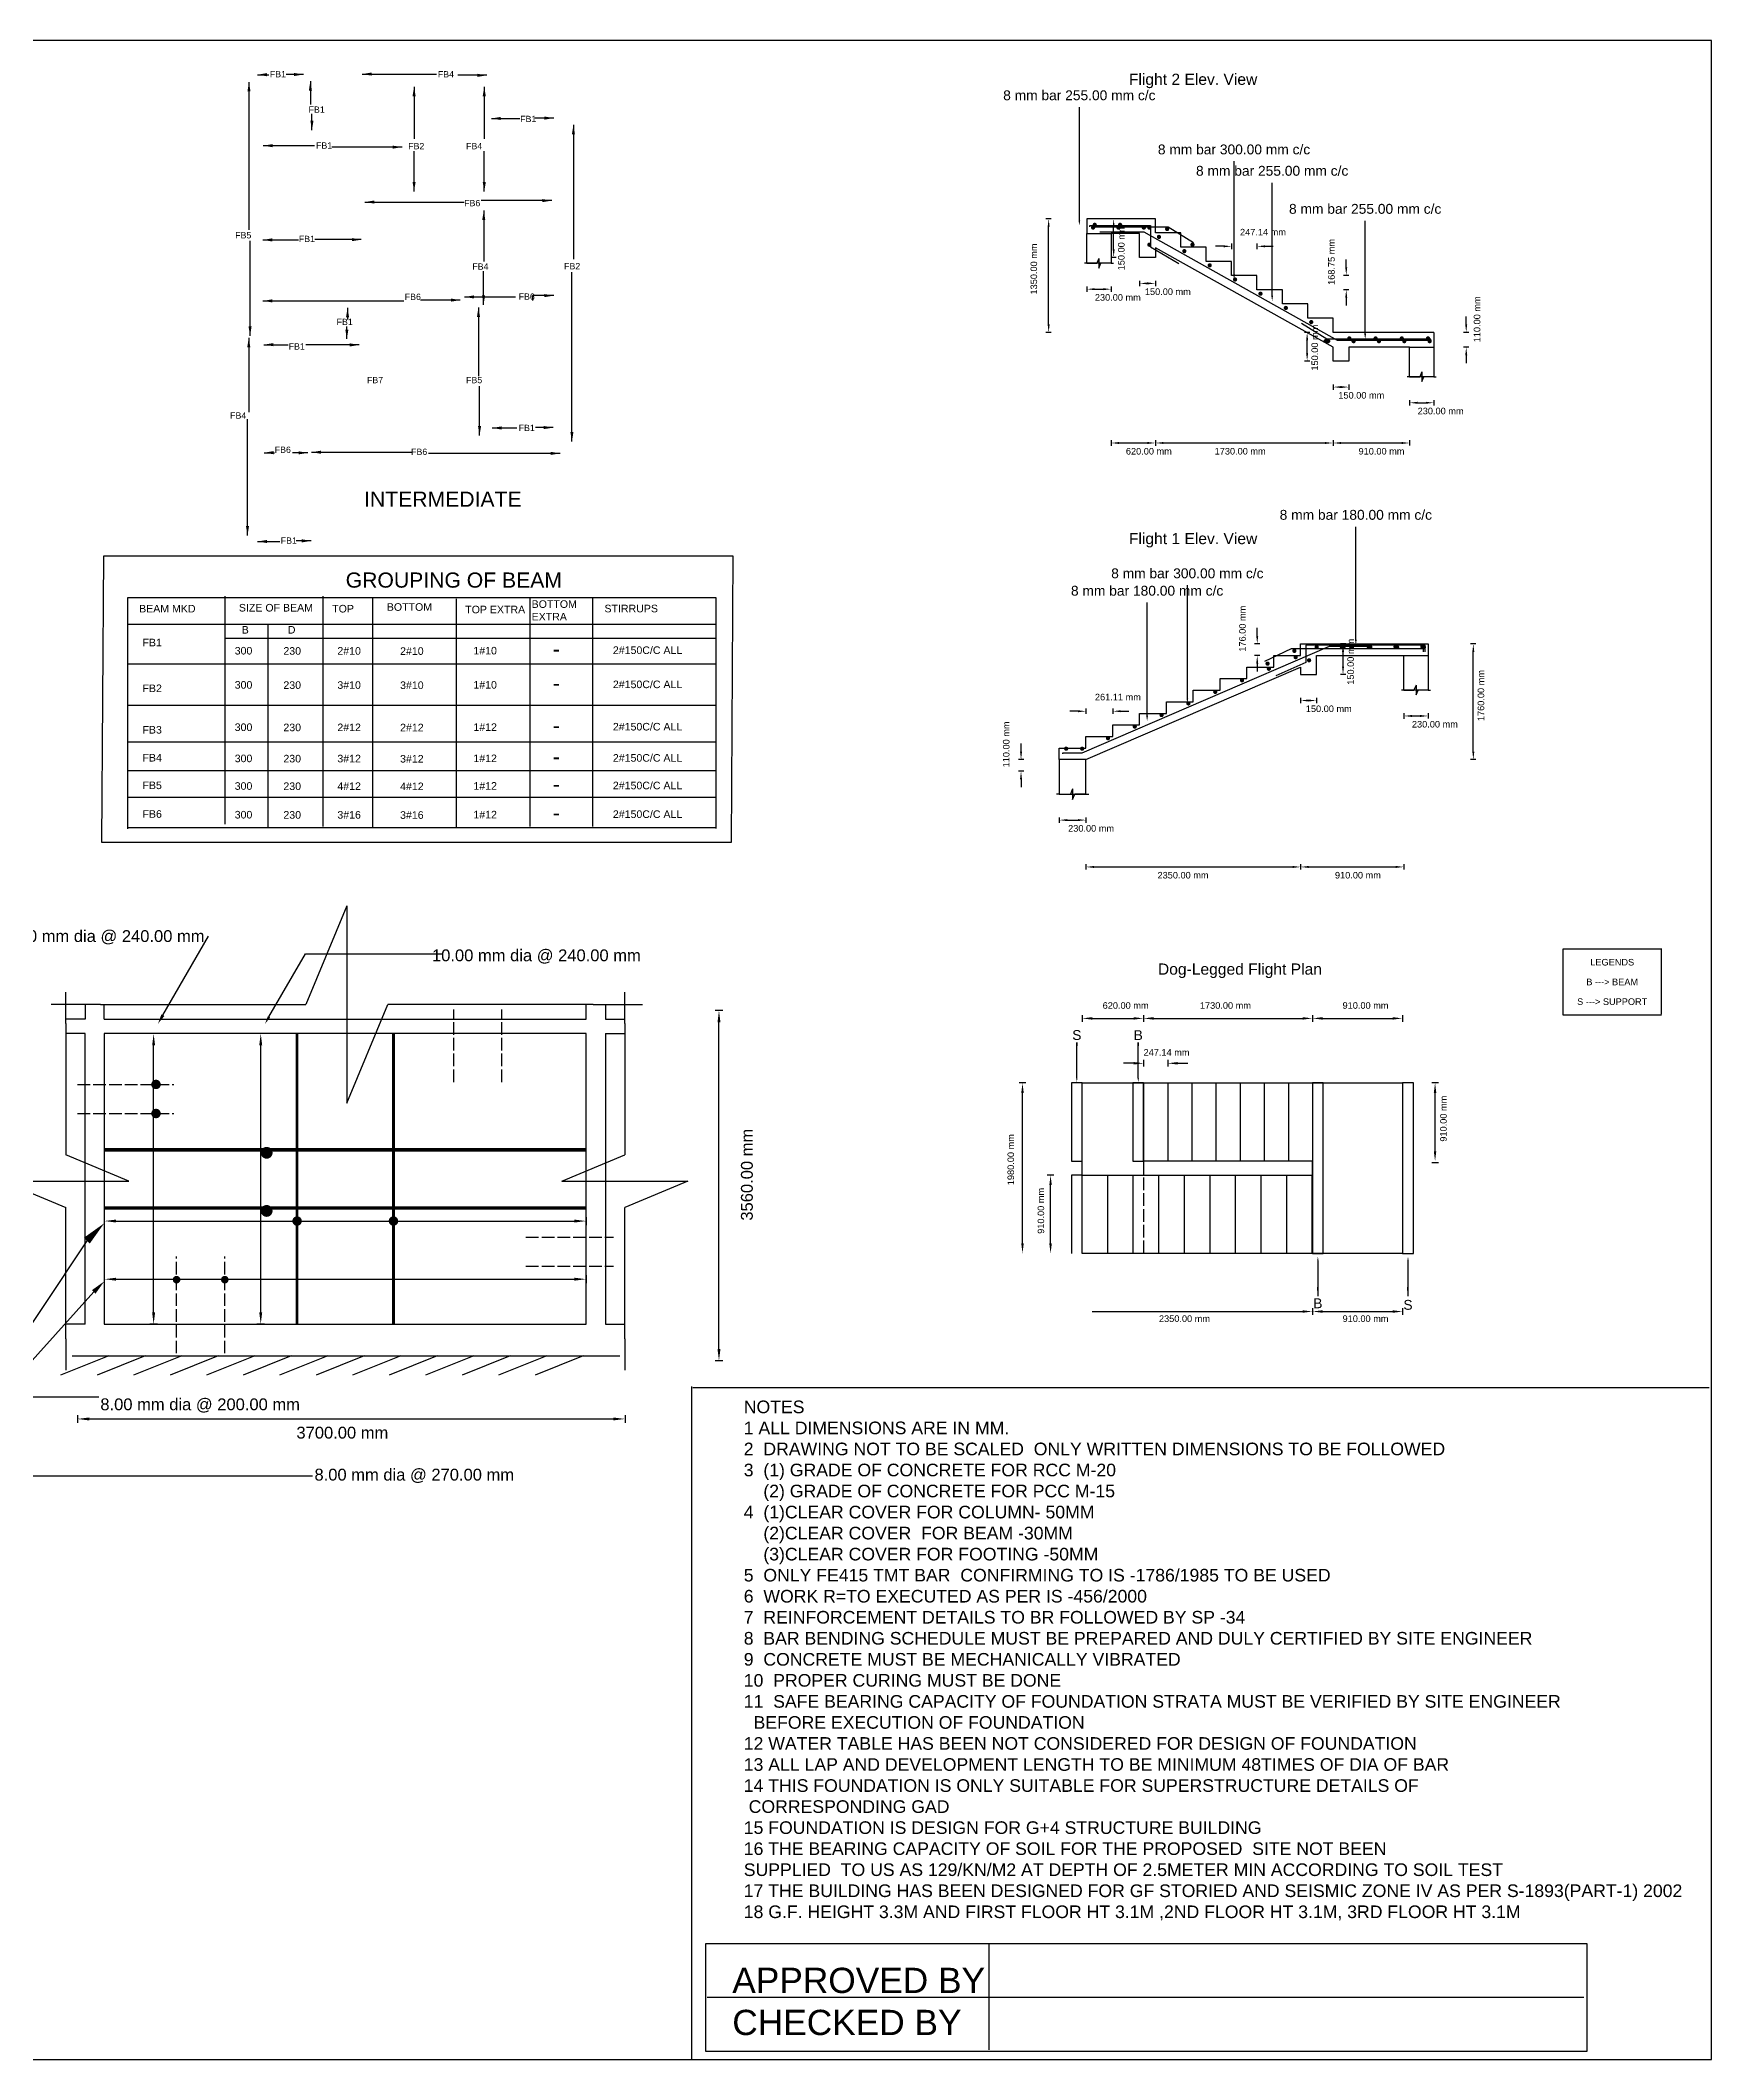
# Model space of a CAD drawing. Header units: inches. Extents: x 5504 to 12302, y -18457 to -16537.
# Drawn here: x 10713 to 12302, y -18457 to -16537 of the extents above; entities that cross this region are included whole.
import ezdxf

# ---------------------------------------------------------------- set-up
doc = ezdxf.new("R2010")
doc.units = ezdxf.units.IN
doc.header["$MEASUREMENT"] = 0
doc.linetypes.add('ACAD_ISO02W100', pattern=[15, 12, -3])
for name, color, linetype in [('concrete', 7, 'Continuous'), ('dimension', 7, 'Continuous'), ('Mainbar', 7, 'Continuous')]:
    doc.layers.add(name, color=color, linetype=linetype)
doc.styles.get("Standard").update_dxf_attribs({"font": 'arial.ttf', "height": 12})
doc.dimstyles.new('meter', dxfattribs={"dimscale": 50, "dimtxt": 0.18, "dimasz": 0.18, "dimexe": 0.18, "dimexo": 0.0625, "dimgap": 0.09, "dimtad": 0, "dimtih": 1, "dimtoh": 1, "dimlfac": 0.0254, "dimzin": 0, "dimdsep": 46, "dimtxsty": 'Standard', "dimcen": 0.09, "dimadec": 0, "dimazin": 0, "dimtfac": 1, "dimtofl": 0, "dimtmove": 0, "dimatfit": 3, "dimfxl": 1, "dimtolj": 1, "dimtzin": 0, "dimarcsym": 0})

msp = doc.modelspace()

# ---------------------------------------------------------------- linework, layer by layer
for p, q in [((10888.074, -17065.299), (10888.074, -17282.26)), ((10981.368, -17065.473), (10981.368, -17284.458)), ((11028.4, -17066.701), (11028.4, -17285.191)), ((11108.056, -17068.069), (11108.056, -17285.191)), ((11178.039, -17066.701), (11178.039, -17284.458)), ((11237.52, -17067.009), (11237.52, -17284.458)), ((10796.503, -17092.108), (11354.791, -17092.108)), ((10888.422, -17105.297), (11354.791, -17105.297)), ((10928.824, -17092.065), (10928.824, -17285.924)), ((10795.822, -17129.66), (11354.791, -17129.66)), ((10795.822, -17169.115), (11354.791, -17169.115)), ((10795.822, -17203.929), (11354.791, -17203.929)), ((10795.822, -17231.141), (11354.791, -17231.141)), ((10795.822, -17256.484), (11354.791, -17256.484)), ((10795.822, -17285.447), (11354.791, -17285.447)), ((11331.789, -17817.007), (11331.789, -18456.171)), ((11333.175, -17817.732), (12299.171, -17817.732)), ((11614.583, -18346.355), (11614.583, -18447.622)), ((11346.562, -18397.587), (12180.256, -18397.587))]:
    msp.add_line(p, q)
for points in [[(9421.599, -18456.917), (12301.599, -18456.917), (12301.599, -16536.917), (9421.599, -16536.917)], [(10772.977, -17026.879), (11371.174, -17026.879), (11369.478, -17299.471), (10771.28, -17299.471)], [(11345.302, -18346.355), (12183.111, -18346.355), (12183.111, -18449.194), (11345.302, -18449.194)]]:
    msp.add_lwpolyline(points, close=True)
msp.add_lwpolyline([(10795.822, -17286.539), (10795.822, -17066.701), (11354.791, -17066.701), (11354.791, -17286.274)])
at = {"layer": 'concrete'}
for p, q in [((11707.558, -16748.796), (11705.246, -16748.796)), ((11707.558, -16748.796), (11717.194, -16748.796)), ((11719.121, -16744.171), (11717.194, -16748.796)), ((11719.121, -16744.171), (11719.121, -16753.421)), ((11719.121, -16753.421), (11721.048, -16748.796)), ((11730.683, -16748.796), (11721.048, -16748.796)), ((12014.433, -16856.796), (12012.121, -16856.796)), ((12014.433, -16856.796), (12024.069, -16856.796)), ((12025.996, -16852.171), (12024.069, -16856.796)), ((12025.996, -16852.171), (12025.996, -16861.421)), ((12025.996, -16861.421), (12027.923, -16856.796)), ((12037.558, -16856.796), (12027.923, -16856.796)), ((12008.996, -17154.608), (12006.683, -17154.608)), ((12008.996, -17154.608), (12018.631, -17154.608)), ((12020.558, -17149.983), (12018.631, -17154.608)), ((12020.558, -17149.983), (12020.558, -17159.233)), ((12020.558, -17159.233), (12022.486, -17154.608)), ((12032.121, -17154.608), (12022.486, -17154.608)), ((11681.308, -17253.608), (11678.758, -17253.608)), ((11681.308, -17253.608), (11691.933, -17253.608)), ((11694.058, -17248.508), (11691.933, -17253.608)), ((11694.058, -17248.508), (11694.058, -17258.708)), ((11694.058, -17258.708), (11696.183, -17253.608)), ((11706.808, -17253.608), (11696.183, -17253.608)), ((11004.128, -17359.937), (10965.079, -17453.654)), ((11004.128, -17359.937), (11004.128, -17547.371)), ((11268.326, -17471.803), (11268.326, -17441.833)), ((10769.835, -17453.654), (10722.977, -17453.654)), ((10755.174, -17467.474), (10736.847, -17467.474)), ((10736.847, -17471.803), (10736.847, -17596.678)), ((10755.174, -17453.654), (10755.174, -17467.474)), ((10769.835, -17453.654), (10965.079, -17453.654)), ((10773.501, -17467.474), (10773.501, -17453.654)), ((10773.501, -17467.474), (11231.673, -17467.474)), ((11004.128, -17547.371), (11043.176, -17453.654)), ((11238.42, -17453.654), (11043.176, -17453.654)), ((11231.673, -17467.474), (11231.673, -17453.654)), ((11249.999, -17453.654), (11249.999, -17467.474)), ((11249.999, -17467.474), (11268.326, -17467.474)), ((11268.326, -17471.803), (11268.326, -17596.678)), ((10755.174, -17481.293), (10736.847, -17481.293)), ((10755.174, -17757.683), (10755.174, -17481.293)), ((11249.999, -17481.293), (11249.999, -17757.683)), ((11249.999, -17481.293), (11268.326, -17481.293)), ((10796.787, -17621.653), (10736.847, -17596.678)), ((11208.386, -17621.653), (11268.326, -17596.678)), ((10676.907, -17621.653), (10796.787, -17621.653)), ((10676.907, -17621.653), (10736.847, -17646.628)), ((11208.386, -17621.653), (11328.266, -17621.653)), ((11328.266, -17621.653), (11268.326, -17646.628)), ((10736.847, -17771.503), (10736.847, -17646.628)), ((11268.326, -17771.503), (11268.326, -17646.628)), ((10755.174, -17757.683), (10736.847, -17757.683)), ((11249.999, -17757.683), (11268.326, -17757.683)), ((10736.847, -17771.503), (10736.847, -17801.473)), ((10777.666, -17787.761), (10731.849, -17806.187)), ((10742.956, -17787.761), (11263.606, -17787.761)), ((10812.376, -17787.761), (10766.559, -17806.187)), ((10847.086, -17787.761), (10801.269, -17806.187)), ((10881.796, -17787.761), (10835.979, -17806.187)), ((10916.506, -17787.761), (10870.689, -17806.187)), ((10951.216, -17787.761), (10905.399, -17806.187)), ((10985.926, -17787.761), (10940.109, -17806.187)), ((11020.636, -17787.761), (10974.819, -17806.187)), ((11055.346, -17787.761), (11009.529, -17806.187)), ((11090.056, -17787.761), (11044.239, -17806.187)), ((11124.766, -17787.761), (11078.949, -17806.187)), ((11159.476, -17787.761), (11113.659, -17806.187)), ((11194.186, -17787.761), (11148.369, -17806.187)), ((11228.896, -17787.761), (11183.079, -17806.187))]:
    msp.add_line(p, q, dxfattribs=at)
at = {"layer": 'dimension'}
for p, q in [((11700.496, -16662.921), (11700.496, -16600.421)), ((11700.496, -16707.921), (11700.496, -16662.921)), ((11847.558, -16714.421), (11847.558, -16651.921)), ((11883.808, -16734.733), (11883.808, -16672.233)), ((11673.84, -16706.546), (11668.762, -16706.546)), ((11671.301, -16806.928), (11671.301, -16714.163)), ((11735.652, -16706.546), (11730.574, -16706.546)), ((11733.113, -16735.678), (11733.113, -16714.163)), ((11847.558, -16759.421), (11847.558, -16714.421)), ((11972.246, -16770.921), (11972.246, -16708.421)), ((11837.629, -16732.741), (11830.012, -16732.741)), ((11845.246, -16730.202), (11845.246, -16735.28)), ((11869.371, -16730.202), (11869.371, -16735.28)), ((11876.988, -16732.741), (11884.605, -16732.741)), ((11883.808, -16779.733), (11883.808, -16734.733)), ((11735.652, -16743.327), (11730.574, -16743.327)), ((11956.777, -16760.421), (11951.699, -16760.421)), ((11954.238, -16752.803), (11954.238, -16745.186)), ((11707.558, -16770.952), (11707.527, -16776.053)), ((11715.176, -16773.491), (11723.066, -16773.491)), ((11730.683, -16770.952), (11730.683, -16776.03)), ((11757.808, -16765.452), (11757.777, -16770.553)), ((11765.426, -16767.991), (11765.254, -16767.991)), ((11772.871, -16765.452), (11772.871, -16770.53)), ((11956.777, -16773.952), (11951.699, -16773.952)), ((11972.246, -16815.921), (11972.246, -16770.921)), ((11954.238, -16781.538), (11954.238, -16789.155)), ((12068.301, -16806.928), (12068.301, -16799.311)), ((11673.84, -16814.577), (11668.762, -16814.577)), ((11919.59, -16814.546), (11914.512, -16814.546)), ((12070.84, -16814.546), (12065.762, -16814.546)), ((11917.051, -16834.241), (11917.051, -16822.163)), ((12070.84, -16828.702), (12065.762, -16828.702)), ((12068.301, -16836.288), (12068.301, -16843.905)), ((11919.59, -16841.889), (11914.512, -16841.889)), ((11941.746, -16864.014), (11941.715, -16869.116)), ((11949.363, -16866.553), (11949.191, -16866.553)), ((11956.808, -16864.014), (11956.808, -16869.093)), ((12014.433, -16878.952), (12014.402, -16884.053)), ((12022.051, -16881.491), (12029.941, -16881.491)), ((12037.558, -16878.952), (12037.558, -16884.03)), ((11730.683, -16917.202), (11730.652, -16922.303)), ((11738.301, -16919.741), (11765.254, -16919.741)), ((11772.871, -16917.202), (11772.84, -16922.303)), ((11772.871, -16917.202), (11772.871, -16922.28)), ((11780.488, -16919.741), (11934.129, -16919.741)), ((11941.746, -16917.202), (11941.715, -16922.303)), ((11941.746, -16917.202), (11941.746, -16922.28)), ((11949.363, -16919.741), (12006.816, -16919.741)), ((12014.433, -16917.202), (12014.433, -16922.28)), ((11963.371, -17061.858), (11963.371, -16999.358)), ((11803.183, -17117.483), (11803.183, -17054.983)), ((11963.371, -17106.858), (11963.371, -17061.858)), ((11764.933, -17134.046), (11764.933, -17071.546)), ((11869.613, -17103.178), (11869.613, -17095.561)), ((11803.183, -17162.483), (11803.183, -17117.483)), ((11872.152, -17110.796), (11867.074, -17110.796)), ((11872.152, -17121.827), (11867.074, -17121.827)), ((11953.715, -17110.796), (11948.637, -17110.796)), ((11951.176, -17132.303), (11951.176, -17118.413)), ((12077.59, -17110.796), (12072.512, -17110.796)), ((12075.051, -17213.178), (12075.051, -17118.413)), ((11764.933, -17179.046), (11764.933, -17134.046)), ((11869.613, -17129.413), (11869.613, -17137.03)), ((11953.715, -17139.952), (11948.637, -17139.952)), ((11910.808, -17162.077), (11910.777, -17167.178)), ((11918.426, -17164.616), (11918.254, -17164.616)), ((11925.871, -17162.077), (11925.871, -17167.155)), ((11699.191, -17174.803), (11691.574, -17174.803)), ((11706.808, -17172.264), (11706.808, -17177.343)), ((11732.308, -17172.264), (11732.308, -17177.343)), ((11739.926, -17174.803), (11747.543, -17174.803)), ((12008.996, -17176.764), (12008.965, -17181.866)), ((12016.613, -17179.303), (12024.504, -17179.303)), ((12032.121, -17176.764), (12032.121, -17181.843)), ((11647.59, -17220.796), (11642.512, -17220.796)), ((11645.051, -17213.178), (11645.051, -17205.561)), ((12077.59, -17220.827), (12072.512, -17220.827)), ((11647.59, -17231.827), (11642.512, -17231.827)), ((11645.051, -17239.413), (11645.051, -17247.03)), ((11681.308, -17275.764), (11681.34, -17280.866)), ((11688.926, -17278.303), (11699.191, -17278.303)), ((11706.808, -17275.764), (11706.808, -17280.843)), ((11706.808, -17320.327), (11706.777, -17325.428)), ((11714.426, -17322.866), (11903.191, -17322.866)), ((11910.808, -17320.327), (11910.777, -17325.428)), ((11910.808, -17320.327), (11910.808, -17325.405)), ((11918.426, -17322.866), (12001.379, -17322.866)), ((12008.996, -17320.327), (12008.996, -17325.405)), ((10829.215, -17463.755), (10872.473, -17388.83)), ((10930.07, -17465.42), (10964.676, -17405.48)), ((10964.676, -17405.48), (11094.839, -17405.48)), ((11361.633, -17459.393), (11354.133, -17459.393)), ((11357.883, -17781.143), (11357.883, -17470.643)), ((11703.183, -17463.692), (11703.152, -17470.077)), ((11712.705, -17466.866), (11752.037, -17466.866)), ((11761.558, -17463.692), (11761.527, -17470.077)), ((11761.558, -17463.692), (11761.558, -17470.04)), ((11771.08, -17466.866), (11912.662, -17466.866)), ((11922.183, -17463.692), (11922.152, -17470.077)), ((11922.183, -17463.692), (11922.183, -17470.04)), ((11931.705, -17466.866), (11998.349, -17466.866)), ((12007.871, -17463.692), (12007.871, -17470.04)), ((10824.136, -17481.293), (10816.636, -17481.293)), ((10925.952, -17481.293), (10918.452, -17481.293)), ((11698.105, -17523.689), (11698.105, -17489.939)), ((11698.105, -17489.939), (11698.105, -17493.064)), ((11756.48, -17523.689), (11756.48, -17489.939)), ((11756.48, -17489.939), (11756.48, -17493.064)), ((10820.386, -17746.433), (10820.386, -17492.543)), ((10922.202, -17746.433), (10922.202, -17492.543)), ((11752.037, -17509.554), (11742.515, -17509.554)), ((11761.558, -17506.38), (11761.558, -17512.727)), ((11784.496, -17506.38), (11784.496, -17512.727)), ((11794.017, -17509.554), (11803.539, -17509.554)), ((11649.613, -17528.184), (11643.265, -17528.184)), ((12041.863, -17528.184), (12035.515, -17528.184)), ((11646.439, -17680.788), (11646.439, -17537.706)), ((12038.689, -17593.163), (12038.689, -17537.706)), ((12041.863, -17604.23), (12035.515, -17604.23)), ((11676.301, -17615.809), (11669.953, -17615.809)), ((11673.127, -17680.788), (11673.127, -17625.331)), ((10773.501, -17655.818), (10773.423, -17663.393)), ((10784.751, -17659.568), (11220.423, -17659.568)), ((11231.673, -17655.818), (11231.673, -17663.318)), ((10756.851, -17678.255), (10607.001, -17903.504)), ((11927.262, -17697.184), (11927.262, -17730.934)), ((12012.949, -17697.184), (12012.949, -17730.934)), ((10773.501, -17711.096), (10773.423, -17718.631)), ((10784.751, -17714.846), (11220.423, -17714.846)), ((11231.673, -17711.096), (11231.673, -17718.596)), ((10763.511, -17726.873), (10673.601, -17826.604)), ((11927.262, -17725.664), (11927.262, -17722.539)), ((12012.949, -17725.664), (12012.949, -17722.539)), ((10824.136, -17757.743), (10816.636, -17757.743)), ((10925.952, -17757.743), (10918.452, -17757.743)), ((11712.705, -17745.596), (11912.662, -17745.596)), ((11922.183, -17742.422), (11922.152, -17748.745)), ((11922.183, -17742.422), (11922.183, -17748.77)), ((11931.705, -17745.596), (11998.349, -17745.596)), ((12007.871, -17742.422), (12007.871, -17748.77)), ((11361.633, -17792.393), (11354.133, -17792.393)), ((10673.601, -17826.604), (10768.41, -17826.604)), ((10747.885, -17843.993), (10747.885, -17851.493)), ((10759.135, -17847.743), (11257.285, -17847.743)), ((11268.535, -17843.993), (11268.535, -17851.493)), ((10607.001, -17901.832), (10971.456, -17901.832))]:
    msp.add_line(p, q, dxfattribs=at)
for points in [[(11671.301, -16706.546, 0, 1.904, 0), (11671.301, -16714.163, 0, 0, 0)], [(11700.496, -16712.921, 0, 1.667, 0), (11700.496, -16707.921, 0, 0, 0)], [(11733.113, -16706.546, 0, 1.904, 0), (11733.113, -16714.163, 0, 0, 0)], [(11733.113, -16743.296, 0, 1.904, 0), (11733.113, -16735.678, 0, 0, 0)], [(11845.246, -16732.741, 0, 1.904, 0), (11837.629, -16732.741, 0, 0, 0)], [(11869.371, -16732.741, 0, 1.904, 0), (11876.988, -16732.741, 0, 0, 0)], [(11847.558, -16764.421, 0, 1.667, 0), (11847.558, -16759.421, 0, 0, 0)], [(11954.238, -16760.421, 0, 1.904, 0), (11954.238, -16752.803, 0, 0, 0)], [(11707.558, -16773.491, 0, 1.904, 0), (11715.176, -16773.491, 0, 0, 0)], [(11730.683, -16773.491, 0, 1.904, 0), (11723.066, -16773.491, 0, 0, 0)], [(11757.808, -16767.991, 0, 1.904, 0), (11765.426, -16767.991, 0, 0, 0)], [(11772.871, -16767.991, 0, 1.904, 0), (11765.254, -16767.991, 0, 0, 0)], [(11883.808, -16784.733, 0, 1.667, 0), (11883.808, -16779.733, 0, 0, 0)], [(11954.238, -16773.921, 0, 1.904, 0), (11954.238, -16781.538, 0, 0, 0)], [(11671.301, -16814.546, 0, 1.904, 0), (11671.301, -16806.928, 0, 0, 0)], [(11917.051, -16814.546, 0, 1.904, 0), (11917.051, -16822.163, 0, 0, 0)], [(11972.246, -16820.921, 0, 1.667, 0), (11972.246, -16815.921, 0, 0, 0)], [(12068.301, -16814.546, 0, 1.904, 0), (12068.301, -16806.928, 0, 0, 0)], [(11917.051, -16841.858, 0, 1.904, 0), (11917.051, -16834.241, 0, 0, 0)], [(12068.301, -16828.671, 0, 1.904, 0), (12068.301, -16836.288, 0, 0, 0)], [(11941.746, -16866.553, 0, 1.904, 0), (11949.363, -16866.553, 0, 0, 0)], [(11956.808, -16866.553, 0, 1.904, 0), (11949.191, -16866.553, 0, 0, 0)], [(12014.433, -16881.491, 0, 1.904, 0), (12022.051, -16881.491, 0, 0, 0)], [(12037.558, -16881.491, 0, 1.904, 0), (12029.941, -16881.491, 0, 0, 0)], [(11730.683, -16919.741, 0, 1.904, 0), (11738.301, -16919.741, 0, 0, 0)], [(11772.871, -16919.741, 0, 1.904, 0), (11765.254, -16919.741, 0, 0, 0)], [(11772.871, -16919.741, 0, 1.904, 0), (11780.488, -16919.741, 0, 0, 0)], [(11941.746, -16919.741, 0, 1.904, 0), (11934.129, -16919.741, 0, 0, 0)], [(11941.746, -16919.741, 0, 1.904, 0), (11949.363, -16919.741, 0, 0, 0)], [(12014.433, -16919.741, 0, 1.904, 0), (12006.816, -16919.741, 0, 0, 0)], [(11869.613, -17110.796, 0, 1.904, 0), (11869.613, -17103.178, 0, 0, 0)], [(11963.371, -17111.858, 0, 1.667, 0), (11963.371, -17106.858, 0, 0, 0)], [(11869.613, -17121.796, 0, 1.904, 0), (11869.613, -17129.413, 0, 0, 0)], [(11951.176, -17110.796, 0, 1.904, 0), (11951.176, -17118.413, 0, 0, 0)], [(12075.051, -17110.796, 0, 1.904, 0), (12075.051, -17118.413, 0, 0, 0)], [(11951.176, -17139.921, 0, 1.904, 0), (11951.176, -17132.303, 0, 0, 0)], [(11803.183, -17167.483, 0, 1.667, 0), (11803.183, -17162.483, 0, 0, 0)], [(11910.808, -17164.616, 0, 1.904, 0), (11918.426, -17164.616, 0, 0, 0)], [(11925.871, -17164.616, 0, 1.904, 0), (11918.254, -17164.616, 0, 0, 0)], [(11706.808, -17174.803, 0, 1.904, 0), (11699.191, -17174.803, 0, 0, 0)], [(11732.308, -17174.803, 0, 1.904, 0), (11739.926, -17174.803, 0, 0, 0)], [(11764.933, -17184.046, 0, 1.667, 0), (11764.933, -17179.046, 0, 0, 0)], [(12008.996, -17179.303, 0, 1.904, 0), (12016.613, -17179.303, 0, 0, 0)], [(12032.121, -17179.303, 0, 1.904, 0), (12024.504, -17179.303, 0, 0, 0)], [(11645.051, -17220.796, 0, 1.904, 0), (11645.051, -17213.178, 0, 0, 0)], [(12075.051, -17220.796, 0, 1.904, 0), (12075.051, -17213.178, 0, 0, 0)], [(11645.051, -17231.796, 0, 1.904, 0), (11645.051, -17239.413, 0, 0, 0)], [(11681.308, -17278.303, 0, 1.904, 0), (11688.926, -17278.303, 0, 0, 0)], [(11706.808, -17278.303, 0, 1.904, 0), (11699.191, -17278.303, 0, 0, 0)], [(11706.808, -17322.866, 0, 1.904, 0), (11714.426, -17322.866, 0, 0, 0)], [(11910.808, -17322.866, 0, 1.904, 0), (11903.191, -17322.866, 0, 0, 0)], [(11910.808, -17322.866, 0, 1.904, 0), (11918.426, -17322.866, 0, 0, 0)], [(12008.996, -17322.866, 0, 1.904, 0), (12001.379, -17322.866, 0, 0, 0)], [(10824.409, -17472.08, 0, 3.204, 0), (10829.215, -17463.755, 0, 0, 0)], [(10926.225, -17472.08, 0, 2.563, 0), (10930.07, -17465.42, 0, 0, 0)], [(11357.883, -17459.393, 0, 2.812, 0), (11357.883, -17470.643, 0, 0, 0)], [(11703.183, -17466.866, 0, 2.38, 0), (11712.705, -17466.866, 0, 0, 0)], [(11761.558, -17466.866, 0, 2.38, 0), (11752.037, -17466.866, 0, 0, 0)], [(11761.558, -17466.866, 0, 2.38, 0), (11771.08, -17466.866, 0, 0, 0)], [(11922.183, -17466.866, 0, 2.38, 0), (11912.662, -17466.866, 0, 0, 0)], [(11922.183, -17466.866, 0, 2.38, 0), (11931.705, -17466.866, 0, 0, 0)], [(12007.871, -17466.866, 0, 2.38, 0), (11998.349, -17466.866, 0, 0, 0)], [(10820.386, -17481.293, 0, 2.812, 0), (10820.386, -17492.543, 0, 0, 0)], [(10922.202, -17481.293, 0, 2.812, 0), (10922.202, -17492.543, 0, 0, 0)], [(11761.558, -17509.554, 0, 2.38, 0), (11752.037, -17509.554, 0, 0, 0)], [(11784.496, -17509.554, 0, 2.38, 0), (11794.017, -17509.554, 0, 0, 0)], [(11646.439, -17528.184, 0, 2.38, 0), (11646.439, -17537.706, 0, 0, 0)], [(11698.105, -17527.439, 0, 1.25, 0), (11698.105, -17523.689, 0, 0, 0)], [(11756.48, -17527.439, 0, 1.25, 0), (11756.48, -17523.689, 0, 0, 0)], [(12038.689, -17528.184, 0, 2.38, 0), (12038.689, -17537.706, 0, 0, 0)], [(12038.689, -17602.684, 0, 2.38, 0), (12038.689, -17593.163, 0, 0, 0)], [(11673.127, -17615.809, 0, 2.38, 0), (11673.127, -17625.331, 0, 0, 0)], [(10773.501, -17661.605, 0, 7.849, 0), (10756.851, -17678.255, 0, 0, 0)], [(10773.501, -17659.568, 0, 2.812, 0), (10784.751, -17659.568, 0, 0, 0)], [(11231.673, -17659.568, 0, 2.812, 0), (11220.423, -17659.568, 0, 0, 0)], [(11646.439, -17690.309, 0, 2.38, 0), (11646.439, -17680.788, 0, 0, 0)], [(11673.127, -17690.309, 0, 2.38, 0), (11673.127, -17680.788, 0, 0, 0)], [(11927.262, -17693.434, 0, 1.25, 0), (11927.262, -17697.184, 0, 0, 0)], [(12012.949, -17693.434, 0, 1.25, 0), (12012.949, -17697.184, 0, 0, 0)], [(10773.501, -17716.883, 0, 4.709, 0), (10763.511, -17726.873, 0, 0, 0)], [(10773.501, -17714.846, 0, 2.812, 0), (10784.751, -17714.846, 0, 0, 0)], [(11231.673, -17714.846, 0, 2.812, 0), (11220.423, -17714.846, 0, 0, 0)], [(10820.386, -17757.683, 0, 2.812, 0), (10820.386, -17746.433, 0, 0, 0)], [(10922.202, -17757.683, 0, 2.812, 0), (10922.202, -17746.433, 0, 0, 0)], [(11922.183, -17745.596, 0, 2.38, 0), (11912.662, -17745.596, 0, 0, 0)], [(11922.183, -17745.596, 0, 2.38, 0), (11931.705, -17745.596, 0, 0, 0)], [(12007.871, -17745.596, 0, 2.38, 0), (11998.349, -17745.596, 0, 0, 0)], [(11357.883, -17792.393, 0, 2.812, 0), (11357.883, -17781.143, 0, 0, 0)], [(10747.885, -17847.743, 0, 2.812, 0), (10759.135, -17847.743, 0, 0, 0)], [(11268.535, -17847.743, 0, 2.812, 0), (11257.285, -17847.743, 0, 0, 0)]]:
    msp.add_lwpolyline(points, format="xyseb", dxfattribs=at)
at = {"layer": 'Mainbar'}
for p, q in [((11748.746, -16706.546), (11707.558, -16706.546)), ((11707.558, -16706.546), (11707.558, -16720.671)), ((11707.558, -16748.796), (11707.558, -16720.671)), ((11707.558, -16720.671), (11730.683, -16720.671)), ((11710.558, -16714.108), (11710.558, -16712.921)), ((11710.558, -16712.921), (11768.058, -16712.921)), ((11712.121, -16714.108), (11712.121, -16714.296)), ((11712.121, -16714.296), (11784.933, -16714.296)), ((11761.996, -16719.296), (11719.871, -16719.296)), ((11757.808, -16720.671), (11730.683, -16720.671)), ((11730.683, -16720.671), (11730.683, -16748.796)), ((11772.871, -16706.546), (11748.746, -16706.546)), ((11757.808, -16743.296), (11757.808, -16720.671)), ((11946.058, -16822.296), (11761.996, -16719.296)), ((11768.058, -16712.921), (11768.058, -16733.233)), ((11772.871, -16720.046), (11772.871, -16706.546)), ((11796.996, -16720.046), (11772.871, -16720.046)), ((11784.933, -16714.296), (11809.058, -16729.171)), ((11796.996, -16733.546), (11796.996, -16720.046)), ((11768.058, -16733.233), (11795.058, -16749.046)), ((11941.746, -16828.671), (11772.871, -16734.171)), ((11772.871, -16734.171), (11772.871, -16743.296)), ((11821.121, -16733.546), (11796.996, -16733.546)), ((11821.121, -16747.046), (11821.121, -16733.546)), ((11730.683, -16748.796), (11707.558, -16748.796)), ((11730.683, -16748.796), (11732.996, -16748.796)), ((11772.871, -16743.296), (11757.808, -16743.296)), ((11845.246, -16747.046), (11821.121, -16747.046)), ((11845.246, -16760.546), (11845.246, -16747.046)), ((11869.371, -16760.546), (11845.246, -16760.546)), ((11869.371, -16774.046), (11869.371, -16760.546)), ((11893.496, -16774.046), (11869.371, -16774.046)), ((11893.496, -16787.546), (11893.496, -16774.046)), ((11917.621, -16787.546), (11893.496, -16787.546)), ((11917.621, -16801.046), (11917.621, -16787.546)), ((11935.683, -16820.921), (11911.558, -16806.046)), ((11941.746, -16801.046), (11917.621, -16801.046)), ((11941.746, -16814.546), (11941.746, -16801.046)), ((12037.558, -16814.546), (11941.746, -16814.546)), ((12037.558, -16814.546), (12037.558, -16828.671)), ((12034.558, -16820.921), (11935.683, -16820.921)), ((11941.746, -16841.858), (11941.746, -16828.671)), ((12032.996, -16822.296), (11946.058, -16822.296)), ((12014.433, -16828.671), (11956.808, -16828.671)), ((11956.808, -16828.671), (11956.808, -16841.858)), ((12014.433, -16856.796), (12014.433, -16828.671)), ((12014.433, -16828.671), (12037.558, -16828.671)), ((12032.996, -16820.608), (12032.996, -16822.296)), ((12034.558, -16822.108), (12034.558, -16820.921)), ((12037.558, -16828.671), (12037.558, -16856.796)), ((11956.808, -16841.858), (11941.746, -16841.858)), ((12037.558, -16856.796), (12014.433, -16856.796)), ((12037.558, -16856.796), (12039.871, -16856.796)), ((11703.183, -17214.421), (11938.308, -17112.983)), ((11901.933, -17115.421), (11876.433, -17127.546)), ((11885.308, -17132.796), (11885.308, -17121.796)), ((11885.308, -17121.796), (11910.808, -17121.796)), ((12027.558, -17115.421), (11901.933, -17115.421)), ((11910.808, -17121.796), (11910.808, -17110.796)), ((11910.808, -17110.796), (11936.308, -17110.796)), ((12029.121, -17111.858), (11915.933, -17111.858)), ((11915.933, -17111.858), (11915.933, -17128.358)), ((11925.871, -17139.921), (11925.871, -17121.796)), ((11925.871, -17121.796), (12008.996, -17121.796)), ((11936.308, -17110.796), (12032.121, -17110.796)), ((11938.308, -17112.983), (11975.808, -17112.983)), ((12008.996, -17154.608), (12008.996, -17121.796)), ((12008.996, -17121.796), (12032.121, -17121.796)), ((12027.558, -17118.358), (12027.558, -17115.421)), ((12029.121, -17118.358), (12029.121, -17111.858)), ((12032.121, -17110.796), (12032.121, -17121.796)), ((12032.121, -17121.796), (12032.121, -17154.608)), ((11706.808, -17220.796), (11910.808, -17132.796)), ((11834.308, -17154.796), (11834.308, -17143.796)), ((11834.308, -17143.796), (11859.808, -17143.796)), ((11859.808, -17143.796), (11859.808, -17132.796)), ((11859.808, -17132.796), (11885.308, -17132.796)), ((11915.933, -17128.358), (11887.371, -17141.233)), ((11910.808, -17132.796), (11910.808, -17139.921)), ((11910.808, -17139.921), (11925.871, -17139.921)), ((11808.808, -17165.796), (11808.808, -17154.796)), ((11808.808, -17154.796), (11834.308, -17154.796)), ((12032.121, -17154.608), (12008.996, -17154.608)), ((12032.121, -17154.608), (12034.433, -17154.608)), ((11757.808, -17187.796), (11757.808, -17176.796)), ((11757.808, -17176.796), (11783.308, -17176.796)), ((11783.308, -17176.796), (11783.308, -17165.796)), ((11783.308, -17165.796), (11808.808, -17165.796)), ((11706.808, -17209.796), (11706.808, -17198.796)), ((11706.808, -17198.796), (11732.308, -17198.796)), ((11732.308, -17198.796), (11732.308, -17187.796)), ((11732.308, -17187.796), (11757.808, -17187.796)), ((11681.308, -17220.796), (11681.308, -17209.796)), ((11681.308, -17209.796), (11706.808, -17209.796)), ((11681.308, -17220.796), (11681.308, -17231.796)), ((11681.308, -17220.796), (11681.308, -17253.608)), ((11706.808, -17220.796), (11681.308, -17220.796)), ((11684.933, -17215.358), (11684.933, -17214.421)), ((11684.933, -17214.421), (11703.183, -17214.421)), ((11706.808, -17253.608), (11706.808, -17220.796)), ((11681.308, -17253.608), (11706.808, -17253.608)), ((11706.808, -17253.608), (11709.358, -17253.608)), ((12253.965, -17400.97), (12160.215, -17400.97)), ((12160.215, -17400.97), (12160.215, -17463.47)), ((12253.965, -17462.818), (12253.965, -17400.318)), ((10736.847, -17471.803), (10736.847, -17441.833)), ((11238.42, -17453.654), (11285.279, -17453.654)), ((12160.215, -17463.47), (12253.965, -17463.47)), ((11231.673, -17481.293), (10773.501, -17481.293)), ((10773.501, -17481.293), (10773.501, -17757.683)), ((11231.673, -17757.683), (11231.673, -17481.293)), ((11703.183, -17528.184), (11693.027, -17528.184)), ((11693.027, -17528.184), (11693.027, -17602.684)), ((11703.183, -17528.184), (12007.871, -17528.184)), ((11703.183, -17690.309), (11703.183, -17528.184)), ((11703.183, -17602.684), (11703.183, -17528.184)), ((11761.558, -17528.184), (11751.402, -17528.184)), ((11751.402, -17528.184), (11751.402, -17602.684)), ((11761.558, -17528.184), (11761.558, -17602.684)), ((11761.558, -17602.684), (11761.558, -17528.184)), ((11784.496, -17528.184), (11784.496, -17602.684)), ((11807.433, -17528.184), (11807.433, -17602.684)), ((11830.371, -17528.184), (11830.371, -17602.684)), ((11853.308, -17528.184), (11853.308, -17602.684)), ((11876.246, -17528.184), (11876.246, -17602.684)), ((11899.183, -17528.184), (11899.183, -17602.684)), ((11922.121, -17528.184), (11922.121, -17602.684)), ((11932.34, -17528.184), (11922.183, -17528.184)), ((11922.183, -17528.184), (11922.183, -17690.309)), ((11932.34, -17690.309), (11932.34, -17528.184)), ((12007.871, -17528.184), (12007.871, -17690.309)), ((12018.027, -17528.184), (12007.871, -17528.184)), ((12007.871, -17528.184), (12007.871, -17690.309)), ((12018.027, -17690.309), (12018.027, -17528.184)), ((11693.027, -17602.684), (11703.183, -17602.684)), ((11751.402, -17602.684), (11761.558, -17602.684)), ((11922.183, -17602.684), (11761.558, -17602.684)), ((11922.183, -17615.809), (11922.183, -17602.684)), ((11703.183, -17615.809), (11693.027, -17615.809)), ((11693.027, -17615.809), (11693.027, -17690.309)), ((11703.183, -17615.809), (11922.183, -17615.809)), ((11703.183, -17690.309), (11703.183, -17615.809)), ((11727.496, -17690.309), (11727.496, -17615.809)), ((11751.808, -17690.309), (11751.808, -17615.809)), ((11776.121, -17690.309), (11776.121, -17615.809)), ((11800.433, -17690.309), (11800.433, -17615.809)), ((11824.746, -17690.309), (11824.746, -17615.809)), ((11849.058, -17690.309), (11849.058, -17615.809)), ((11873.371, -17690.309), (11873.371, -17615.809)), ((11897.683, -17690.309), (11897.683, -17615.809)), ((11921.996, -17690.309), (11921.996, -17615.809)), ((12007.871, -17690.309), (11703.183, -17690.309)), ((11922.183, -17690.309), (11932.34, -17690.309)), ((12007.871, -17690.309), (12018.027, -17690.309)), ((10773.501, -17757.683), (11231.673, -17757.683)), ((11268.326, -17771.503), (11268.326, -17801.473))]:
    msp.add_line(p, q, dxfattribs=at)
at = {"layer": 'Mainbar', "linetype": 'ACAD_ISO02W100'}
for p, q in [((11105.675, -17527.358), (11105.675, -17458.261)), ((11151.493, -17527.358), (11151.493, -17458.261)), ((11761.558, -17528.184), (11761.558, -17690.309)), ((10748.047, -17529.662), (10839.681, -17529.662)), ((10748.047, -17557.301), (10839.681, -17557.301)), ((11174.401, -17674.766), (11257.705, -17674.766)), ((10842.226, -17785.322), (10842.226, -17693.192)), ((10888.044, -17785.322), (10888.044, -17693.192)), ((11174.401, -17702.405), (11257.705, -17702.405))]:
    msp.add_line(p, q, dxfattribs=at)
at = {"layer": 'Mainbar'}
for points, const_width in [([(11712.558, -16714.921, 1), (11714.558, -16714.921, 1)], 2), ([(11714.121, -16712.296, 1), (11716.121, -16712.296, 1)], 2), ([(11736.683, -16714.921, 1), (11738.683, -16714.921, 1)], 2), ([(11738.246, -16712.296, 1), (11740.246, -16712.296, 1)], 2), ([(11760.808, -16714.921, 1), (11762.808, -16714.921, 1)], 2), ([(11766.058, -16714.921, 1), (11768.058, -16714.921, 1)], 2), ([(11775.183, -16723.796, 1), (11777.183, -16723.796, 1)], 2), ([(11782.933, -16716.296, 1), (11784.933, -16716.296, 1)], 2), ([(11766.058, -16731.233, 1), (11768.058, -16731.233, 1)], 2), ([(11799.308, -16737.296, 1), (11801.308, -16737.296, 1)], 2), ([(11807.058, -16731.171, 1), (11809.058, -16731.171, 1)], 2), ([(11823.433, -16750.796, 1), (11825.433, -16750.796, 1)], 2), ([(11847.558, -16764.296, 1), (11849.558, -16764.296, 1)], 2), ([(11871.683, -16777.796, 1), (11873.683, -16777.796, 1)], 2), ([(11895.808, -16791.296, 1), (11897.808, -16791.296, 1)], 2), ([(11919.933, -16804.796, 1), (11921.933, -16804.796, 1)], 2), ([(11956.183, -16820.296, 1), (11958.183, -16820.296, 1)], 2), ([(11981.121, -16820.296, 1), (11983.121, -16820.296, 1)], 2), ([(12006.058, -16820.296, 1), (12008.058, -16820.296, 1)], 2), ([(12030.996, -16820.296, 1), (12032.996, -16820.296, 1)], 2), ([(11933.683, -16822.921, 1), (11935.683, -16822.921, 1)], 2), ([(11936.058, -16822.921, 1), (11938.058, -16822.921, 1)], 2), ([(11960.183, -16822.921, 1), (11962.183, -16822.921, 1)], 2), ([(11984.308, -16822.921, 1), (11986.308, -16822.921, 1)], 2), ([(12008.433, -16822.921, 1), (12010.433, -16822.921, 1)], 2), ([(12032.558, -16822.921, 1), (12034.558, -16822.921, 1)], 2), ([(11903.933, -17117.421, 1), (11905.933, -17117.421, 1)], 2), ([(11905.183, -17123.421, 1), (11907.183, -17123.421, 1)], 2), ([(11917.933, -17126.358, 1), (11919.933, -17126.358, 1)], 2), ([(11925.121, -17113.858, 1), (11927.121, -17113.858, 1)], 2), ([(11949.058, -17113.421, 1), (11951.058, -17113.421, 1)], 2), ([(11950.621, -17113.858, 1), (11952.621, -17113.858, 1)], 2), ([(11974.558, -17113.421, 1), (11976.558, -17113.421, 1)], 2), ([(11976.121, -17113.858, 1), (11978.121, -17113.858, 1)], 2), ([(12000.058, -17113.421, 1), (12002.058, -17113.421, 1)], 2), ([(12001.621, -17113.858, 1), (12003.621, -17113.858, 1)], 2), ([(12025.558, -17113.421, 1), (12027.558, -17113.421, 1)], 2), ([(12027.121, -17113.858, 1), (12029.121, -17113.858, 1)], 2), ([(11854.183, -17145.421, 1), (11856.183, -17145.421, 1)], 2), ([(11878.433, -17129.546, 1), (11880.433, -17129.546, 1)], 2), ([(11879.683, -17134.421, 1), (11881.683, -17134.421, 1)], 2), ([(11828.683, -17156.421, 1), (11830.683, -17156.421, 1)], 2), ([(11777.683, -17178.421, 1), (11779.683, -17178.421, 1)], 2), ([(11803.183, -17167.421, 1), (11805.183, -17167.421, 1)], 2), ([(11726.683, -17200.421, 1), (11728.683, -17200.421, 1)], 2), ([(11752.183, -17189.421, 1), (11754.183, -17189.421, 1)], 2), ([(11686.933, -17210.421, 1), (11688.933, -17210.421, 1)], 2), ([(11702.183, -17210.421, 1), (11704.183, -17210.421, 1)], 2), ([(10820.386, -17529.662, 1), (10824.886, -17529.662, 1)], 4.5), ([(10820.386, -17557.301, 1), (10824.886, -17557.301, 1)], 4.5), ([(10925.015, -17594.662, 1), (10930.64, -17594.662, 1)], 5.625), ([(10925.015, -17649.94, 1), (10930.64, -17649.94, 1)], 5.625), ([(10954.519, -17659.568, 1), (10959.019, -17659.568, 1)], 4.5), ([(11046.154, -17659.568, 1), (11050.654, -17659.568, 1)], 4.5), ([(10840.426, -17715.296, 1), (10844.026, -17715.296, 1)], 3.6), ([(10886.244, -17715.296, 1), (10889.844, -17715.296, 1)], 3.6)]:
    msp.add_lwpolyline(points, format="xyb", close=True, dxfattribs=dict(at, const_width=const_width))
for points, const_width in [([(10956.769, -17757.683), (10956.769, -17481.293)], 2.7), ([(11048.404, -17757.683), (11048.404, -17481.293)], 2.7), ([(10773.501, -17591.849), (11231.673, -17591.849)], 3.375), ([(10773.501, -17647.127), (11231.673, -17647.127)], 3.375)]:
    msp.add_lwpolyline(points, dxfattribs=dict(at, const_width=const_width))

# ---------------------------------------------------------------- texts
for p in [(11257.015, -17120.367), (11257.015, -17152.847), (11257.015, -17193.093), (11257.015, -17222.77), (11257.015, -17249.007), (11257.015, -17276.274)]:
    msp.add_text('2#150C/C ALL', height=7.2).set_placement(p)
at = {"attachment_point": 1}
for s, width, gutter_width, insert, char_height in [('FB1', 113.19505, 30, (10930.857, -16566.041), 6), ('FB4', 113.19505, 30, (11090.564, -16566.183), 6), ('FB1', 113.19505, 30, (10967.701, -16599.742), 6), ('FB1', 113.19505, 30, (11168.89, -16608.641), 6), ('FB1', 113.19505, 30, (10974.804, -16633.887), 6), ('FB2', 113.19505, 30, (11062.401, -16634.435), 6), ('FB4', 113.19505, 30, (11117.427, -16634.435), 6), ('FB6', 113.19505, 30, (11115.598, -16688.605), 6), ('FB5', 113.19505, 30, (10897.917, -16719.221), 6), ('FB1', 113.19505, 30, (10958.414, -16722.712), 6), ('FB4', 113.19505, 30, (11123.367, -16748.963), 6), ('FB2', 113.19505, 30, (11210.612, -16748.585), 6), ('FB6', 113.19505, 30, (11059.134, -16777.708), 6), ('FB6', 113.19505, 30, (11167.424, -16777.514), 6), ('FB1', 113.19505, 30, (10994.323, -16801.605), 6), ('FB1', 113.19505, 30, (10948.814, -16824.925), 6), ('FB7', 113.19505, 30, (11023.238, -16856.901), 6), ('FB5', 113.19505, 30, (11117.427, -16856.901), 6), ('FB4', 113.19505, 30, (10893.091, -16890.549), 6), ('FB1', 113.19505, 30, (11167.424, -16902.373), 6), ('FB6', 113.19505, 30, (10935.538, -16923.135), 6), ('FB6', 113.19505, 30, (11065.159, -16925.075), 6), ('INTERMEDIATE', 285.36812, 60, (11020.48, -16965.976), 14.4), ('FB1', 113.19505, 30, (10941.248, -17009.57), 6), ('GROUPING OF BEAM ', 606.48753, 30, (11002.988, -17042.88), 14.4), ('BEAM MKD', 150.91314, 30, (10806.591, -17073.67), 7.2), ('{\\H2x;SIZE OF BEAM} ', 155.09778, 30, (10901.473, -17072.772), 3.6), ('TOP', 99.67499, 30, (10990.167, -17073.685), 7.2), ('BOTTOM', 99.67499, 30, (11042.098, -17072.093), 7.2), ('TOP EXTRA', 99.67499, 30, (11116.609, -17074.465), 7.2), ('BOTTOM\\PEXTRA', 99.67499, 30, (11179.777, -17069.305), 7.2), ('STIRRUPS', 90.98031, 30, (11249.041, -17073.549), 7.2), ('FB1', 110.35733, 30, (10809.774, -17105.871), 7.2), ('B', 99.67499, 30, (10904.15, -17093.768), 7.2), ('D', 99.67499, 30, (10947.966, -17093.768), 7.2), ('300', 33.8563, 60, (10897.462, -17113.66), 7.2), ('230', 33.8563, 60, (10943.759, -17113.866), 7.2), ('2#10', 33.8563, 60, (10995.082, -17113.81), 7.2), ('2#10', 33.8563, 60, (11054.714, -17113.98), 7.2), ('1#10', 33.8563, 60, (11124.386, -17113.594), 7.2), ('-', 33.8563, 60, (11199.861, -17108.36), 14.4), ('FB2', 110.35733, 30, (10809.774, -17149.388), 7.2), ('300', 33.8563, 60, (10897.462, -17146.14), 7.2), ('230', 33.8563, 60, (10943.759, -17146.346), 7.2), ('3#10', 33.8563, 60, (10995.082, -17146.29), 7.2), ('3#10', 33.8563, 60, (11054.714, -17146.46), 7.2), ('1#10', 33.8563, 60, (11124.386, -17146.074), 7.2), ('-', 33.8563, 60, (11199.861, -17140.84), 14.4), ('FB3', 110.35733, 30, (10809.774, -17188.843), 7.2), ('300', 33.8563, 60, (10897.462, -17186.386), 7.2), ('230', 33.8563, 60, (10943.759, -17186.592), 7.2), ('2#12', 33.8563, 60, (10995.082, -17186.536), 7.2), ('2#12', 33.8563, 60, (11054.714, -17186.706), 7.2), ('1#12', 33.8563, 60, (11124.386, -17186.319), 7.2), ('-', 33.8563, 60, (11199.861, -17181.086), 14.4), ('FB4', 110.35733, 30, (10809.774, -17215.404), 7.2), ('300', 33.8563, 60, (10897.462, -17216.063), 7.2), ('230', 33.8563, 60, (10943.759, -17216.269), 7.2), ('3#12', 33.8563, 60, (10995.082, -17216.213), 7.2), ('3#12', 33.8563, 60, (11054.714, -17216.383), 7.2), ('1#12', 33.8563, 60, (11124.386, -17215.996), 7.2), ('-', 33.8563, 60, (11199.861, -17210.763), 14.4), ('FB5', 110.35733, 30, (10809.774, -17241.641), 7.2), ('300', 33.8563, 60, (10897.462, -17242.3), 7.2), ('230', 33.8563, 60, (10943.759, -17242.506), 7.2), ('4#12', 33.8563, 60, (10995.082, -17242.45), 7.2), ('4#12', 33.8563, 60, (11054.714, -17242.62), 7.2), ('1#12', 33.8563, 60, (11124.386, -17242.234), 7.2), ('-', 33.8563, 60, (11199.861, -17237), 14.4), ('FB6', 110.35733, 30, (10809.774, -17268.908), 7.2), ('300', 33.8563, 60, (10897.462, -17269.567), 7.2), ('230', 33.8563, 60, (10943.759, -17269.773), 7.2), ('3#16', 33.8563, 60, (10995.082, -17269.717), 7.2), ('3#16', 33.8563, 60, (11054.714, -17269.887), 7.2), ('1#12', 33.8563, 60, (11124.386, -17269.5), 7.2), ('-', 33.8563, 60, (11199.861, -17264.267), 14.4), ('NOTES\\P1 ALL DIMENSIONS ARE IN MM.\\P2  DRAWING NOT TO BE SCALED  ONLY WRITTEN DIMENSIONS TO BE FOLLOWED \\P3  (1) GRADE OF CONCRETE FOR RCC M-20\\P    (2) GRADE OF CONCRETE FOR PCC M-15\\P4  (1)CLEAR COVER FOR COLUMN- 50MM\\P    (2)CLEAR COVER  FOR BEAM -30MM\\P    (3)CLEAR COVER FOR FOOTING -50MM\\P5  ONLY FE415 TMT BAR  CONFIRMING TO IS -1786/1985 TO BE USED \\P6  WORK R=TO EXECUTED AS PER IS -456/2000\\P7  REINFORCEMENT DETAILS TO BR FOLLOWED BY SP -34\\P8  BAR BENDING SCHEDULE MUST BE PREPARED AND DULY CERTIFIED BY SITE ENGINEER \\P9  CONCRETE MUST BE MECHANICALLY VIBRATED \\P10  PROPER CURING MUST BE DONE\\P11  SAFE BEARING CAPACITY OF FOUNDATION STRATA MUST BE VERIFIED BY SITE ENGINEER \\P  BEFORE EXECUTION OF FOUNDATION \\P12 WATER TABLE HAS BEEN NOT CONSIDERED FOR DESIGN OF FOUNDATION\\P13 ALL LAP AND DEVELOPMENT LENGTH TO BE MINIMUM 48TIMES OF DIA OF BAR\\P14 THIS FOUNDATION IS ONLY SUITABLE FOR SUPERSTRUCTURE DETAILS OF\\P CORRESPONDING GAD \\P15 FOUNDATION IS DESIGN FOR G+4 STRUCTURE BUILDING \\P16 THE BEARING CAPACITY OF SOIL FOR THE PROPOSED  SITE NOT BEEN \\PSUPPLIED  TO US AS 129/KN/M2 AT DEPTH OF 2.5METER MIN ACCORDING TO SOIL TEST\\P17 THE BUILDING HAS BEEN DESIGNED FOR GF STORIED AND SEISMIC ZONE IV AS PER S-1893(PART-1) 2002\\P18 G.F. HEIGHT 3.3M AND FIRST FLOOR HT 3.1M ,2ND FLOOR HT 3.1M, 3RD FLOOR HT 3.1M', 1046.0397, 60, (11381.44, -17830.249), 12), ('APPROVED BY  \\PCHECKED BY', 743.06567, 60, (11370.527, -18369.555), 24)]:
    msp.add_mtext_dynamic_manual_height_columns(s, width=width, gutter_width=gutter_width, heights=[0], dxfattribs=dict(at, insert=insert, char_height=char_height))
at = {"layer": 'concrete', "attachment_point": 5}
for s, insert, char_height in [('Flight 2 Elev. View', (11808.652, -16575.483), 10.625), ('8 mm bar 255.00 mm c/c ', (11700.496, -16589.171), 9.375), ('8 mm bar 300.00 mm c/c ', (11847.558, -16640.671), 9.375), ('8 mm bar 255.00 mm c/c ', (11883.808, -16660.983), 9.375), ('8 mm bar 255.00 mm c/c ', (11972.246, -16697.171), 9.375), ('8 mm bar 180.00 mm c/c ', (11963.371, -16988.108), 9.375), ('Flight 1 Elev. View', (11808.652, -17012.202), 10.625), ('8 mm bar 300.00 mm c/c ', (11803.183, -17043.733), 9.375), ('8 mm bar 180.00 mm c/c ', (11764.933, -17060.296), 9.375), ('Dog-Legged Flight Plan', (11853.183, -17421.577), 10.625), ('LEGENDS', (12207.09, -17413.47), 6.25), ('B ---> BEAM', (12207.09, -17432.22), 6.25), ('S ---> SUPPORT', (12207.09, -17450.97), 6.25), ('S', (11698.105, -17482.752), 9.375), ('B', (11756.48, -17482.752), 9.375), ('B', (11927.262, -17737.794), 9.375), ('S', (12012.949, -17739.305), 9.375)]:
    msp.add_mtext(s, dxfattribs=dict(at, insert=insert, char_height=char_height))
at = {"layer": 'dimension'}
for s, height, p in [('150.00 mm', 6.25, (11743.473, -16755.546)), ('1350.00 mm', 6.25, (11660.332, -16778.546)), ('168.75 mm', 6.25, (11943.269, -16769.421)), ('110.00 mm', 6.25, (12081.707, -16823.983)), ('150.00 mm', 6.25, (11927.41, -16850.921)), ('176.00 mm', 6.25, (11858.644, -17118.171)), ('150.00 mm', 6.25, (11961.535, -17149.608)), ('1760.00 mm', 6.25, (12085.41, -17184.171)), ('110.00 mm', 6.25, (11634.082, -17228.171)), ('910.00 mm', 6.25, (12049.734, -17584.059)), ('3560.00 mm ', 11.25, (11390.02, -17659.193)), ('1980.00 mm', 6.25, (11638.441, -17625.459)), ('910.00 mm', 6.25, (11667.033, -17671.684))]:
    msp.add_text(s, height=height, rotation=90, dxfattribs=at).set_placement(p)
for s, height, p in [('247.14 mm', 6.25, (11853.246, -16722.382)), ('230.00 mm', 6.25, (11715.246, -16784.46)), ('150.00 mm', 6.25, (11762.808, -16778.96)), ('150.00 mm', 6.25, (11946.746, -16877.522)), ('230.00 mm', 6.25, (12022.121, -16892.46)), ('620.00 mm', 6.25, (11744.746, -16930.71)), ('1730.00 mm', 6.25, (11829.121, -16930.71)), ('910.00 mm', 6.25, (11965.933, -16930.71)), ('261.11 mm', 6.25, (11715.308, -17164.444)), ('150.00 mm', 6.25, (11915.808, -17175.585)), ('230.00 mm', 6.25, (12016.683, -17190.272)), ('230.00 mm', 6.25, (11689.808, -17289.272)), ('2350.00 mm', 6.25, (11774.808, -17333.835)), ('910.00 mm', 6.25, (11943.496, -17333.835)), ('620.00 mm', 6.25, (11722.642, -17457.725)), ('1730.00 mm', 6.25, (11815.1, -17457.725)), ('910.00 mm', 6.25, (11950.746, -17457.725)), ('247.14 mm', 6.25, (11761.558, -17502.317)), ('2350.00 mm', 6.25, (11776.183, -17755.498)), ('910.00 mm', 6.25, (11950.746, -17755.498)), ('3700.00 mm ', 11.25, (10956.145, -17866.393))]:
    msp.add_text(s, height=height, dxfattribs=at).set_placement(p)
at = {"layer": 'dimension', "char_height": 11.25, "attachment_point": 5}
for s, insert in [('10.00 mm dia @ 240.00 mm', (10769.534, -17389.718)), ('10.00 mm dia @ 240.00 mm', (11184.293, -17408.033)), ('8.00 mm dia @ 200.00 mm', (10864.614, -17834.963)), ('8.00 mm dia @ 270.00 mm', (11068.185, -17901.832))]:
    msp.add_mtext(s, dxfattribs=dict(at, insert=insert))

# ---------------------------------------------------------------- leaders
for points in [[(10919.025, -16569.561), (10929.969, -16569.561)], [(10962.801, -16569.376), (10946.478, -16569.376)], [(11018.675, -16568.952), (11089.333, -16568.952)], [(11137.151, -16570.135), (11109.684, -16570.135)], [(10911.038, -16576.51), (10911.038, -16717.013)], [(10969.409, -16575.7), (10969.409, -16597.934)], [(11068.01, -16581.019), (11068.01, -16630.457)], [(11134.733, -16581.019), (11134.733, -16630.457)], [(10970.893, -16622.242), (10970.893, -16606.827)], [(11141.467, -16611.158), (11168.546, -16611.158)], [(11200.923, -16610.805), (11182.909, -16610.805)], [(11219.499, -16617.338), (11219.499, -16745.023)], [(10924.636, -16637.019), (10973.365, -16637.019)], [(11056.527, -16638.409), (10989.793, -16638.409)], [(11068.01, -16680.463), (11068.01, -16642.106)], [(11134.733, -16680.463), (11134.733, -16642.106)], [(11021.302, -16690.635), (11115.603, -16690.635)], [(11198.816, -16689.272), (11131.74, -16689.272)], [(11134.253, -16698.805), (11134.253, -16747.079)], [(10912.082, -16817.804), (10912.082, -16727.631)], [(10924.116, -16726.642), (10958.08, -16726.642)], [(11017.827, -16726.395), (10973.699, -16726.395)], [(11134.081, -16788.245), (11134.081, -16756.333)], [(11218.069, -16918.219), (11218.069, -16757.365)], [(11116.006, -16780.852), (11164.369, -16780.852)], [(11200.893, -16779.594), (11180.742, -16779.594), (11180.742, -16784.123)], [(10924.227, -16784.626), (11058.322, -16784.626)], [(11004.777, -16791.306), (11004.777, -16802.471)], [(11111.975, -16783.872), (11074.191, -16783.872)], [(11129.237, -16790.902), (11129.237, -16856.085)], [(11004.096, -16820.827), (11004.096, -16808.963)], [(10910.83, -16819.798), (10910.83, -16890.424)], [(10925.244, -16826.264), (10948.366, -16826.264)], [(11015.835, -16826.48), (10965.005, -16826.48)], [(11130.265, -16912.543), (11130.265, -16865.836)], [(10909.634, -17007.608), (10909.634, -16896.967)], [(11142.21, -16905.46), (11165.614, -16905.46)], [(11200.237, -16905.074), (11183.409, -16905.074)], [(10925.369, -16928.978), (10935.183, -16928.978)], [(10967.12, -16929.134), (10952.476, -16929.134)], [(10970.522, -16928.499), (11065.609, -16928.499)], [(11206.741, -16929.621), (11081.706, -16929.621)], [(10919.276, -17013.397), (10940.463, -17013.397)], [(10970.171, -17012.806), (10955.85, -17012.806)]]:
    msp.add_leader(points, dimstyle='meter', override={"dimgap": 0.09, "dimtad": 0})

doc.saveas('drawing.dxf')
